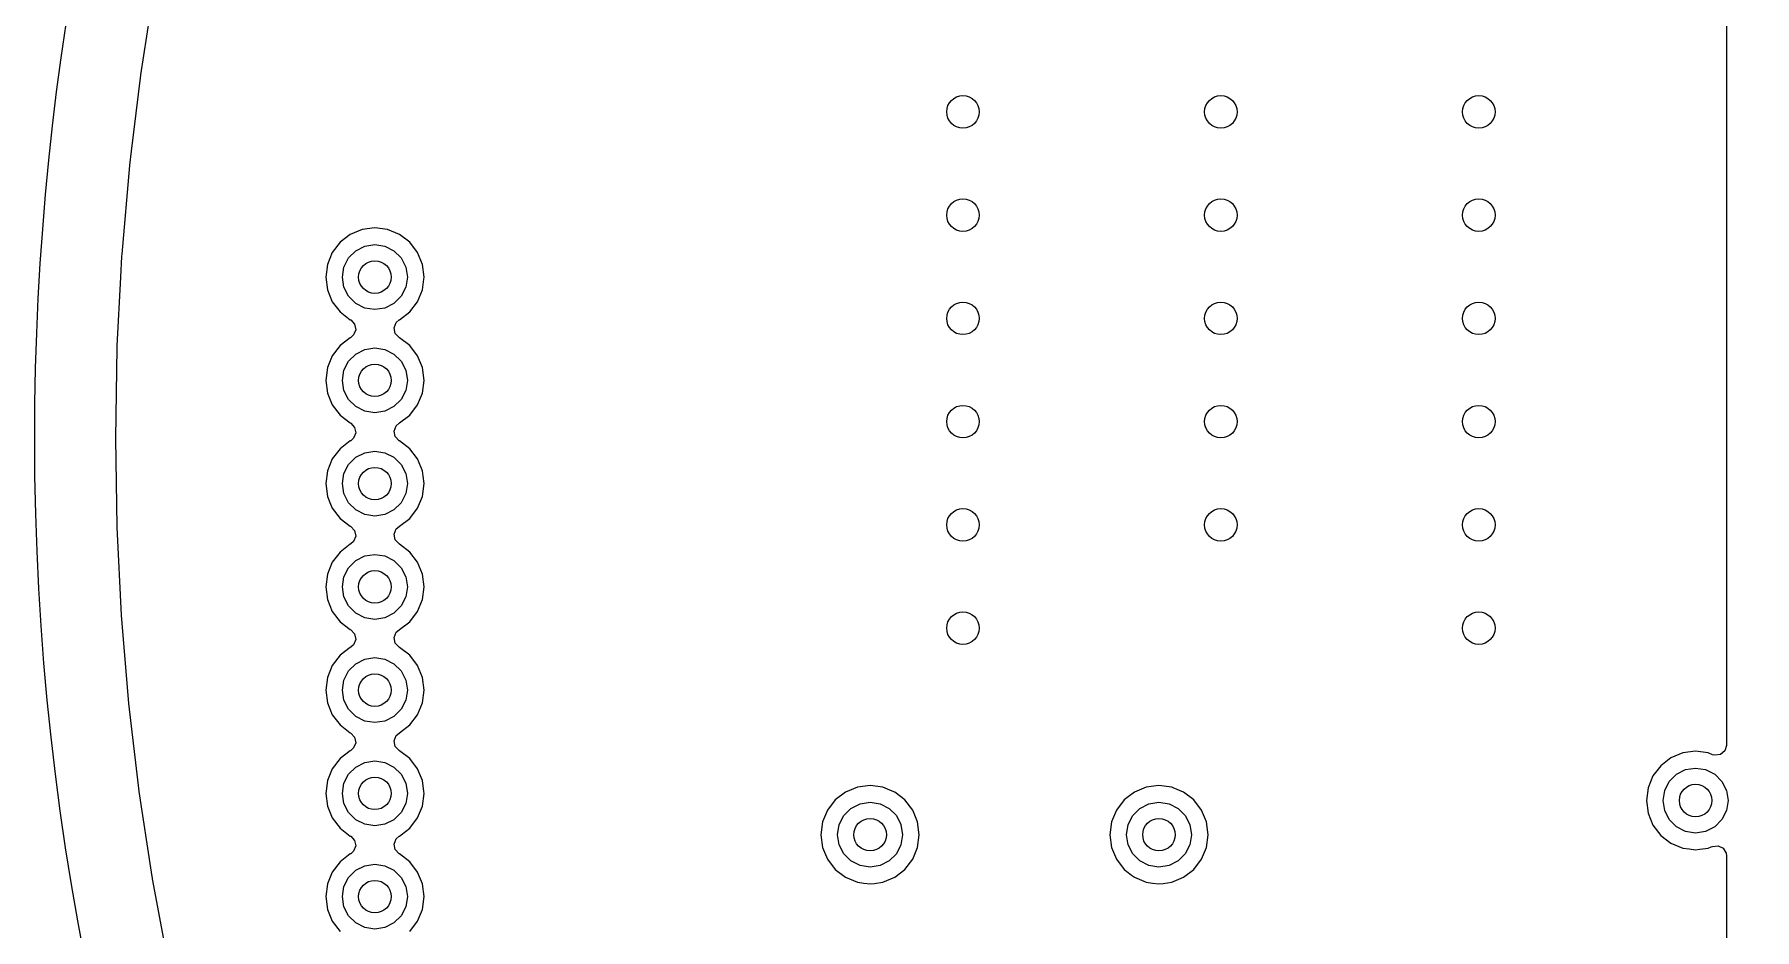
# Model space of a CAD drawing. Extents: x 116 to 183, y -128 to -37.6.
# Drawn here: x 115.95 to 137.13, y -77.11 to -66.1 of the extents above; entities that cross this region are included whole.
import ezdxf

# ---------------------------------------------------------------- set-up
doc = ezdxf.new("R2010")
doc.units = 0
doc.layers.add('BLACK', color=7, linetype='CONTINUOUS')

msp = doc.modelspace()

# ---------------------------------------------------------------- linework, layer by layer
at = {"layer": 'BLACK', "linetype": 'CONTINUOUS'}
for p, q in [((136.779, -62.484), (136.779, -74.847431)), ((117.260708, -66.598549), (117.433652, -65.494287)), ((117.146309, -67.540111), (117.260127, -66.602726)), ((117.260127, -66.602726), (117.260708, -66.598549)), ((117.125406, -67.712262), (117.146309, -67.540111)), ((117.030802, -68.804813), (117.124964, -67.716515)), ((117.124964, -67.716515), (117.125406, -67.712262)), ((119.83916, -68.563463), (119.713718, -68.659718)), ((119.985237, -68.502956), (119.83916, -68.563463)), ((119.985239, -68.502955), (119.985237, -68.502956)), ((120.141999, -68.482318), (119.985239, -68.502955)), ((120.142001, -68.482318), (120.141999, -68.482318)), ((120.29876, -68.502955), (120.142001, -68.482318)), ((120.298762, -68.502956), (120.29876, -68.502955)), ((120.444841, -68.563464), (120.298762, -68.502956)), ((120.570282, -68.659718), (120.444841, -68.563464)), ((117.028625, -68.829966), (117.030802, -68.804813)), ((119.617463, -68.78516), (119.556956, -68.931237)), ((119.713718, -68.659718), (119.617463, -68.78516)), ((119.818393, -68.852886), (119.906886, -68.764393)), ((119.906886, -68.764393), (120.018393, -68.707577)), ((120.018393, -68.707577), (120.142, -68.688)), ((120.142, -68.688), (120.265607, -68.707577)), ((120.265607, -68.707577), (120.377114, -68.764393)), ((120.377114, -68.764393), (120.465607, -68.852886)), ((120.666536, -68.785159), (120.570282, -68.659718)), ((120.727044, -68.931238), (120.666536, -68.785159)), ((117.015176, -69.087998), (117.028329, -68.834227)), ((117.028329, -68.834227), (117.028625, -68.829966)), ((119.556955, -68.931239), (119.536318, -69.087998)), ((119.556956, -68.931237), (119.556955, -68.931239)), ((119.742, -69.088), (119.761577, -68.964393)), ((119.761577, -68.964393), (119.818393, -68.852886)), ((120.465607, -68.852886), (120.522423, -68.964393)), ((120.522423, -68.964393), (120.542, -69.088)), ((120.727044, -68.931239), (120.727044, -68.931238)), ((120.747682, -69.087998), (120.727044, -68.931239)), ((116.971269, -69.935144), (117.015176, -69.087998)), ((119.536318, -69.087998), (119.536318, -69.088001)), ((119.536318, -69.088001), (119.556955, -69.24476)), ((119.556955, -69.24476), (119.556956, -69.244762)), ((119.556956, -69.244762), (119.617464, -69.390841)), ((119.761577, -69.211607), (119.742, -69.088)), ((119.818393, -69.323114), (119.761577, -69.211607)), ((120.522423, -69.211607), (120.465607, -69.323114)), ((120.542, -69.088), (120.522423, -69.211607)), ((120.666536, -69.390841), (120.727044, -69.244762)), ((120.727044, -69.244762), (120.744538, -69.111883)), ((120.744538, -69.111883), (120.747682, -69.088001)), ((120.747682, -69.088001), (120.747682, -69.087998)), ((119.617464, -69.390841), (119.713718, -69.516282)), ((119.906886, -69.411607), (119.818393, -69.323114)), ((120.018393, -69.468423), (119.906886, -69.411607)), ((120.377114, -69.411607), (120.265607, -69.468423)), ((120.465607, -69.323114), (120.377114, -69.411607)), ((120.570282, -69.516282), (120.666536, -69.390841)), ((119.713718, -69.516282), (119.839159, -69.612536)), ((119.839159, -69.612536), (119.839166, -69.612541)), ((119.839166, -69.612541), (119.844487, -69.615613)), ((119.844487, -69.615613), (119.892703, -69.666179)), ((119.892703, -69.666179), (119.905927, -69.734786)), ((120.142, -69.488), (120.018393, -69.468423)), ((120.265607, -69.468423), (120.142, -69.488)), ((120.378072, -69.711218), (120.404037, -69.646352)), ((120.404037, -69.646352), (120.439515, -69.61561)), ((120.439515, -69.61561), (120.444828, -69.612541)), ((120.444828, -69.612541), (120.444841, -69.612536)), ((120.444841, -69.612536), (120.570282, -69.516282)), ((119.839166, -69.833458), (119.713718, -69.929718)), ((119.844487, -69.830387), (119.839166, -69.833458)), ((119.879959, -69.799651), (119.844487, -69.830387)), ((119.905927, -69.734786), (119.879959, -69.799651)), ((120.391298, -69.779825), (120.378072, -69.711218)), ((120.439515, -69.83039), (120.391298, -69.779825)), ((120.444834, -69.833461), (120.439515, -69.83039)), ((120.444841, -69.833464), (120.444834, -69.833461)), ((120.570282, -69.929718), (120.444841, -69.833464)), ((116.951038, -71.072153), (116.97033, -69.954659)), ((116.97033, -69.954659), (116.970478, -69.950393)), ((116.970478, -69.950393), (116.971269, -69.935144)), ((119.617463, -70.05516), (119.556956, -70.201237)), ((119.713718, -69.929718), (119.617463, -70.05516)), ((119.818393, -70.122886), (119.906886, -70.034393)), ((119.906886, -70.034393), (120.018393, -69.977577)), ((120.018393, -69.977577), (120.142, -69.958)), ((120.142, -69.958), (120.265607, -69.977577)), ((120.265607, -69.977577), (120.377114, -70.034393)), ((120.377114, -70.034393), (120.465607, -70.122886)), ((120.666536, -70.055159), (120.570282, -69.929718)), ((120.727044, -70.201238), (120.666536, -70.055159)), ((119.556955, -70.201239), (119.536318, -70.357998)), ((119.556956, -70.201237), (119.556955, -70.201239)), ((119.742, -70.358), (119.761577, -70.234393)), ((119.761577, -70.234393), (119.818393, -70.122886)), ((120.465607, -70.122886), (120.522423, -70.234393)), ((120.522423, -70.234393), (120.542, -70.358)), ((120.747682, -70.358), (120.727044, -70.201238)), ((119.536318, -70.357998), (119.536318, -70.358001)), ((119.536318, -70.358001), (119.556955, -70.51476)), ((119.556955, -70.51476), (119.556956, -70.514762)), ((119.556956, -70.514762), (119.617464, -70.660841)), ((119.761577, -70.481607), (119.742, -70.358)), ((119.818393, -70.593114), (119.761577, -70.481607)), ((120.522423, -70.481607), (120.465607, -70.593114)), ((120.542, -70.358), (120.522423, -70.481607)), ((120.666536, -70.660841), (120.727044, -70.514762)), ((120.727044, -70.514762), (120.747682, -70.358)), ((119.617464, -70.660841), (119.713718, -70.786282)), ((119.906886, -70.681607), (119.818393, -70.593114)), ((120.018393, -70.738423), (119.906886, -70.681607)), ((120.377114, -70.681607), (120.265607, -70.738423)), ((120.465607, -70.593114), (120.377114, -70.681607)), ((120.570282, -70.786282), (120.666536, -70.660841)), ((119.713718, -70.786282), (119.839159, -70.882536)), ((119.839159, -70.882536), (119.839166, -70.882541)), ((119.839166, -70.882541), (119.844487, -70.885613)), ((119.844487, -70.885613), (119.892703, -70.936179)), ((119.892703, -70.936179), (119.905927, -71.004786)), ((120.142, -70.758), (120.018393, -70.738423)), ((120.265607, -70.738423), (120.142, -70.758)), ((120.378072, -70.981218), (120.404037, -70.916352)), ((120.404037, -70.916352), (120.439515, -70.88561)), ((120.439515, -70.88561), (120.444828, -70.882541)), ((120.444828, -70.882541), (120.444841, -70.882536)), ((120.444841, -70.882536), (120.570282, -70.786282)), ((116.951038, -71.076268), (116.951038, -71.072153)), ((116.969097, -72.15561), (116.951038, -71.076268)), ((119.839166, -71.103458), (119.713718, -71.199718)), ((119.844487, -71.100387), (119.839166, -71.103458)), ((119.879959, -71.069651), (119.844487, -71.100387)), ((119.905927, -71.004786), (119.879959, -71.069651)), ((120.391298, -71.049825), (120.378072, -70.981218)), ((120.439515, -71.10039), (120.391298, -71.049825)), ((120.444834, -71.103461), (120.439515, -71.10039)), ((120.444841, -71.103464), (120.444834, -71.103461)), ((120.570282, -71.199718), (120.444841, -71.103464)), ((119.617463, -71.32516), (119.556956, -71.471237)), ((119.713718, -71.199718), (119.617463, -71.32516)), ((119.818393, -71.392886), (119.906886, -71.304393)), ((119.906886, -71.304393), (120.018393, -71.247577)), ((120.018393, -71.247577), (120.142, -71.228)), ((120.142, -71.228), (120.265607, -71.247577)), ((120.265607, -71.247577), (120.377114, -71.304393)), ((120.377114, -71.304393), (120.465607, -71.392886)), ((120.666536, -71.325159), (120.570282, -71.199718)), ((120.727044, -71.471238), (120.666536, -71.325159)), ((119.556955, -71.471239), (119.536318, -71.627998)), ((119.556956, -71.471237), (119.556955, -71.471239)), ((119.742, -71.628), (119.761577, -71.504393)), ((119.761577, -71.504393), (119.818393, -71.392886)), ((120.465607, -71.392886), (120.522423, -71.504393)), ((120.522423, -71.504393), (120.542, -71.628)), ((120.727044, -71.471239), (120.727044, -71.471238)), ((120.735697, -71.536968), (120.727044, -71.471239)), ((120.747682, -71.628), (120.735697, -71.536968)), ((119.536318, -71.627998), (119.536318, -71.628001)), ((119.536318, -71.628001), (119.556955, -71.78476)), ((119.556955, -71.78476), (119.556956, -71.784762)), ((119.556956, -71.784762), (119.597232, -71.881998)), ((119.761577, -71.751607), (119.742, -71.628)), ((119.818393, -71.863114), (119.761577, -71.751607)), ((120.522423, -71.751607), (120.465607, -71.863114)), ((120.542, -71.628), (120.522423, -71.751607)), ((120.666536, -71.930841), (120.727044, -71.784762)), ((120.727044, -71.784762), (120.747682, -71.628)), ((119.597232, -71.881998), (119.617464, -71.930841)), ((119.617464, -71.930841), (119.713718, -72.056282)), ((119.906886, -71.951607), (119.818393, -71.863114)), ((120.018393, -72.008423), (119.906886, -71.951607)), ((120.377114, -71.951607), (120.265607, -72.008423)), ((120.465607, -71.863114), (120.377114, -71.951607)), ((120.570282, -72.056282), (120.666536, -71.930841)), ((116.969161, -72.159449), (116.969097, -72.15561)), ((116.969299, -72.163573), (116.969161, -72.159449)), ((117.023646, -73.245516), (116.969299, -72.163573)), ((119.713718, -72.056282), (119.839159, -72.152536)), ((119.839159, -72.152536), (119.839166, -72.152541)), ((119.839166, -72.152541), (119.844487, -72.155613)), ((119.844487, -72.155613), (119.892703, -72.206179)), ((119.892703, -72.206179), (119.905927, -72.274786)), ((120.142, -72.028), (120.018393, -72.008423)), ((120.265607, -72.008423), (120.142, -72.028)), ((120.378072, -72.251218), (120.404037, -72.186352)), ((120.404037, -72.186352), (120.439515, -72.15561)), ((120.439515, -72.15561), (120.444828, -72.152541)), ((120.444828, -72.152541), (120.444841, -72.152536)), ((120.444841, -72.152536), (120.570282, -72.056282)), ((119.839166, -72.373458), (119.713718, -72.469718)), ((119.844487, -72.370387), (119.839166, -72.373458)), ((119.879959, -72.339651), (119.844487, -72.370387)), ((119.905927, -72.274786), (119.879959, -72.339651)), ((120.391298, -72.319825), (120.378072, -72.251218)), ((120.439515, -72.37039), (120.391298, -72.319825)), ((120.444834, -72.373461), (120.439515, -72.37039)), ((120.444841, -72.373464), (120.444834, -72.373461)), ((120.570282, -72.469718), (120.444841, -72.373464)), ((119.617463, -72.59516), (119.556956, -72.741237)), ((119.713718, -72.469718), (119.617463, -72.59516)), ((119.818393, -72.662886), (119.906886, -72.574393)), ((119.906886, -72.574393), (120.018393, -72.517577)), ((120.018393, -72.517577), (120.142, -72.498)), ((120.142, -72.498), (120.265607, -72.517577)), ((120.265607, -72.517577), (120.377114, -72.574393)), ((120.377114, -72.574393), (120.465607, -72.662886)), ((120.666536, -72.595159), (120.570282, -72.469718)), ((120.727044, -72.741238), (120.666536, -72.595159)), ((119.556955, -72.741239), (119.536318, -72.897998)), ((119.556956, -72.741237), (119.556955, -72.741239)), ((119.742, -72.898), (119.761577, -72.774393)), ((119.761577, -72.774393), (119.818393, -72.662886)), ((120.465607, -72.662886), (120.522423, -72.774393)), ((120.522423, -72.774393), (120.542, -72.898)), ((120.747682, -72.898), (120.727044, -72.741238)), ((119.536318, -72.897998), (119.536318, -72.898001)), ((119.536318, -72.898001), (119.556955, -73.05476)), ((119.556955, -73.05476), (119.556956, -73.054762)), ((119.556956, -73.054762), (119.617464, -73.200841)), ((119.761577, -73.021607), (119.742, -72.898)), ((119.818393, -73.133114), (119.761577, -73.021607)), ((120.522423, -73.021607), (120.465607, -73.133114)), ((120.542, -72.898), (120.522423, -73.021607)), ((120.666536, -73.200841), (120.727044, -73.054762)), ((120.727044, -73.054762), (120.747682, -72.898)), ((117.023917, -73.249558), (117.023646, -73.245516)), ((117.114427, -74.329043), (117.023917, -73.249558)), ((119.617464, -73.200841), (119.713718, -73.326282)), ((119.906886, -73.221607), (119.818393, -73.133114)), ((120.018393, -73.278423), (119.906886, -73.221607)), ((120.377114, -73.221607), (120.265607, -73.278423)), ((120.465607, -73.133114), (120.377114, -73.221607)), ((120.570282, -73.326282), (120.666536, -73.200841)), ((119.713718, -73.326282), (119.839159, -73.422536)), ((119.839159, -73.422536), (119.839166, -73.422541)), ((119.839166, -73.422541), (119.844487, -73.425613)), ((119.844487, -73.425613), (119.892703, -73.476179)), ((119.892703, -73.476179), (119.905927, -73.544786)), ((120.142, -73.298), (120.018393, -73.278423)), ((120.265607, -73.278423), (120.142, -73.298)), ((120.378072, -73.521218), (120.404037, -73.456352)), ((120.404037, -73.456352), (120.439515, -73.42561)), ((120.439515, -73.42561), (120.444828, -73.422541)), ((120.444828, -73.422541), (120.444841, -73.422536)), ((120.444841, -73.422536), (120.570282, -73.326282)), ((119.839166, -73.643458), (119.713718, -73.739718)), ((119.844487, -73.640387), (119.839166, -73.643458)), ((119.879959, -73.609651), (119.844487, -73.640387)), ((119.905927, -73.544786), (119.879959, -73.609651)), ((120.391298, -73.589825), (120.378072, -73.521218)), ((120.439515, -73.64039), (120.391298, -73.589825)), ((120.444834, -73.643461), (120.439515, -73.64039)), ((120.444841, -73.643464), (120.444834, -73.643461)), ((120.570282, -73.739718), (120.444841, -73.643464)), ((119.617463, -73.86516), (119.556956, -74.011237)), ((119.713718, -73.739718), (119.617463, -73.86516)), ((119.818393, -73.932886), (119.906886, -73.844393)), ((119.906886, -73.844393), (120.018393, -73.787577)), ((120.018393, -73.787577), (120.142, -73.768)), ((120.142, -73.768), (120.265607, -73.787577)), ((120.265607, -73.787577), (120.377114, -73.844393)), ((120.377114, -73.844393), (120.465607, -73.932886)), ((120.666536, -73.865159), (120.570282, -73.739718)), ((120.727044, -74.011238), (120.666536, -73.865159)), ((119.556955, -74.011239), (119.536318, -74.167998)), ((119.556956, -74.011237), (119.556955, -74.011239)), ((119.742, -74.168), (119.761577, -74.044393)), ((119.761577, -74.044393), (119.818393, -73.932886)), ((120.465607, -73.932886), (120.522423, -74.044393)), ((120.522423, -74.044393), (120.542, -74.168)), ((120.747682, -74.168), (120.727044, -74.011238)), ((119.536318, -74.167998), (119.536318, -74.168001)), ((119.536318, -74.168001), (119.556955, -74.32476)), ((119.556955, -74.32476), (119.556956, -74.324762)), ((119.556956, -74.324762), (119.617464, -74.470841)), ((119.761577, -74.291607), (119.742, -74.168)), ((119.818393, -74.403114), (119.761577, -74.291607)), ((120.522423, -74.291607), (120.465607, -74.403114)), ((120.542, -74.168), (120.522423, -74.291607)), ((120.666536, -74.470841), (120.727044, -74.324762)), ((120.727044, -74.324762), (120.747682, -74.168)), ((117.114834, -74.333093), (117.114427, -74.329043)), ((117.241413, -75.40901), (117.114834, -74.333093)), ((119.617464, -74.470841), (119.713718, -74.596282)), ((119.906886, -74.491607), (119.818393, -74.403114)), ((120.018393, -74.548423), (119.906886, -74.491607)), ((120.377114, -74.491607), (120.265607, -74.548423)), ((120.465607, -74.403114), (120.377114, -74.491607)), ((120.570282, -74.596282), (120.666536, -74.470841)), ((119.713718, -74.596282), (119.839159, -74.692536)), ((119.839159, -74.692536), (119.839166, -74.692541)), ((119.839166, -74.692541), (119.844487, -74.695613)), ((119.844487, -74.695613), (119.892703, -74.746179)), ((119.892703, -74.746179), (119.905927, -74.814786)), ((120.142, -74.568), (120.018393, -74.548423)), ((120.265607, -74.548423), (120.142, -74.568)), ((120.378072, -74.791218), (120.404037, -74.726352)), ((120.404037, -74.726352), (120.439515, -74.69561)), ((120.439515, -74.69561), (120.444828, -74.692541)), ((120.444828, -74.692541), (120.444841, -74.692536)), ((120.444841, -74.692536), (120.570282, -74.596282)), ((119.839166, -74.913458), (119.713718, -75.009718)), ((119.844487, -74.910387), (119.839166, -74.913458)), ((119.879959, -74.879651), (119.844487, -74.910387)), ((119.905927, -74.814786), (119.879959, -74.879651)), ((120.391298, -74.859825), (120.378072, -74.791218)), ((120.439515, -74.91039), (120.391298, -74.859825)), ((120.444834, -74.913461), (120.439515, -74.91039)), ((120.444841, -74.913464), (120.444834, -74.913461)), ((120.570282, -75.009718), (120.444841, -74.913464)), ((136.243237, -74.940956), (136.09716, -75.001463)), ((136.243239, -74.940955), (136.243237, -74.940956)), ((136.399999, -74.920318), (136.243239, -74.940955)), ((136.400001, -74.920318), (136.399999, -74.920318)), ((136.55676, -74.940955), (136.400001, -74.920318)), ((136.556765, -74.940957), (136.55676, -74.940955)), ((136.607548, -74.961992), (136.556765, -74.940957)), ((136.637353, -74.970169), (136.607548, -74.961992)), ((136.706511, -74.960225), (136.637353, -74.970169)), ((136.759315, -74.91447), (136.706511, -74.960225)), ((136.779, -74.847431), (136.759315, -74.91447)), ((119.617463, -75.13516), (119.556956, -75.281237)), ((119.713718, -75.009718), (119.617463, -75.13516)), ((119.818393, -75.202886), (119.906886, -75.114393)), ((119.906886, -75.114393), (120.018393, -75.057577)), ((120.018393, -75.057577), (120.142, -75.038)), ((120.142, -75.038), (120.265607, -75.057577)), ((120.265607, -75.057577), (120.377114, -75.114393)), ((120.377114, -75.114393), (120.465607, -75.202886)), ((120.666536, -75.135159), (120.570282, -75.009718)), ((120.727044, -75.281238), (120.666536, -75.135159)), ((135.971718, -75.097718), (135.875463, -75.22316)), ((136.09716, -75.001463), (135.971718, -75.097718)), ((136.164886, -75.202393), (136.276393, -75.145577)), ((136.276393, -75.145577), (136.4, -75.126)), ((136.4, -75.126), (136.523607, -75.145577)), ((136.523607, -75.145577), (136.635114, -75.202393)), ((119.556955, -75.281239), (119.536318, -75.437998)), ((119.556956, -75.281237), (119.556955, -75.281239)), ((119.742, -75.438), (119.761577, -75.314393)), ((119.761577, -75.314393), (119.818393, -75.202886)), ((120.465607, -75.202886), (120.522423, -75.314393)), ((120.522423, -75.314393), (120.542, -75.438)), ((120.727044, -75.281239), (120.727044, -75.281238)), ((120.744401, -75.413081), (120.727044, -75.281239)), ((126.081237, -75.360956), (125.93516, -75.421463)), ((126.081239, -75.360955), (126.081237, -75.360956)), ((126.237999, -75.340318), (126.081239, -75.360955)), ((126.238001, -75.340318), (126.237999, -75.340318)), ((126.39476, -75.360955), (126.238001, -75.340318)), ((126.394762, -75.360956), (126.39476, -75.360955)), ((126.510675, -75.408969), (126.394762, -75.360956)), ((129.637237, -75.360956), (129.491157, -75.421464)), ((129.637239, -75.360955), (129.637237, -75.360956)), ((129.793999, -75.340318), (129.637239, -75.360955)), ((129.794001, -75.340318), (129.793999, -75.340318)), ((129.95076, -75.360955), (129.794001, -75.340318)), ((129.950762, -75.360956), (129.95076, -75.360955)), ((129.970756, -75.369238), (129.950762, -75.360956)), ((130.096841, -75.421464), (129.970756, -75.369238)), ((135.814955, -75.369239), (135.794318, -75.525998)), ((135.814956, -75.369237), (135.814955, -75.369239)), ((135.875463, -75.22316), (135.814956, -75.369237)), ((136.019577, -75.402393), (136.076393, -75.290886)), ((136.076393, -75.290886), (136.164886, -75.202393)), ((136.635114, -75.202393), (136.723607, -75.290886)), ((136.723607, -75.290886), (136.780423, -75.402393)), ((117.241956, -75.41304), (117.241413, -75.40901)), ((117.392477, -76.405159), (117.241956, -75.41304)), ((119.536318, -75.437998), (119.536318, -75.438001)), ((119.536318, -75.438001), (119.556955, -75.59476)), ((119.556955, -75.59476), (119.556956, -75.594762)), ((119.556956, -75.594762), (119.617464, -75.740841)), ((119.761577, -75.561607), (119.742, -75.438)), ((119.818393, -75.673114), (119.761577, -75.561607)), ((120.522423, -75.561607), (120.465607, -75.673114)), ((120.542, -75.438), (120.522423, -75.561607)), ((120.666536, -75.740841), (120.727044, -75.594762)), ((120.727044, -75.594762), (120.747682, -75.438)), ((120.747682, -75.438), (120.744401, -75.413081)), ((125.809718, -75.517718), (125.713463, -75.64316)), ((125.93516, -75.421463), (125.809718, -75.517718)), ((126.002886, -75.622393), (126.114393, -75.565577)), ((126.114393, -75.565577), (126.238, -75.546)), ((126.238, -75.546), (126.361607, -75.565577)), ((126.361607, -75.565577), (126.473114, -75.622393)), ((126.540841, -75.421464), (126.510675, -75.408969)), ((126.666282, -75.517718), (126.540841, -75.421464)), ((126.762536, -75.643159), (126.666282, -75.517718)), ((129.365718, -75.517718), (129.269463, -75.64316)), ((129.413, -75.481437), (129.365718, -75.517718)), ((129.491157, -75.421464), (129.413, -75.481436)), ((129.413, -75.481436), (129.413, -75.481437)), ((129.558886, -75.622393), (129.670393, -75.565577)), ((129.670393, -75.565577), (129.794, -75.546)), ((129.794, -75.546), (129.917607, -75.565577)), ((129.917607, -75.565577), (130.029114, -75.622393)), ((130.222282, -75.517718), (130.096841, -75.421464)), ((130.318536, -75.643159), (130.222282, -75.517718)), ((135.794318, -75.525998), (135.794318, -75.526001)), ((135.794318, -75.526001), (135.814955, -75.68276)), ((136, -75.526), (136.019577, -75.402393)), ((136.019577, -75.649607), (136, -75.526)), ((136.780423, -75.402393), (136.8, -75.526)), ((136.8, -75.526), (136.780423, -75.649607)), ((119.617464, -75.740841), (119.713718, -75.866282)), ((119.906886, -75.761607), (119.818393, -75.673114)), ((120.018393, -75.818423), (119.906886, -75.761607)), ((120.377114, -75.761607), (120.265607, -75.818423)), ((120.465607, -75.673114), (120.377114, -75.761607)), ((120.570282, -75.866282), (120.666536, -75.740841)), ((125.652955, -75.789239), (125.632318, -75.945998)), ((125.652956, -75.789237), (125.652955, -75.789239)), ((125.713463, -75.64316), (125.652956, -75.789237)), ((125.857577, -75.822393), (125.914393, -75.710886)), ((125.914393, -75.710886), (126.002886, -75.622393)), ((126.473114, -75.622393), (126.561607, -75.710886)), ((126.561607, -75.710886), (126.618423, -75.822393)), ((126.823044, -75.789238), (126.762536, -75.643159)), ((126.843682, -75.946), (126.823044, -75.789238)), ((129.208955, -75.789239), (129.188318, -75.945998)), ((129.208956, -75.789237), (129.208955, -75.789239)), ((129.269463, -75.64316), (129.208956, -75.789237)), ((129.413577, -75.822393), (129.470393, -75.710886)), ((129.470393, -75.710886), (129.558886, -75.622393)), ((130.029114, -75.622393), (130.117607, -75.710886)), ((130.117607, -75.710886), (130.174423, -75.822393)), ((130.379044, -75.789238), (130.318536, -75.643159)), ((130.399682, -75.946), (130.379044, -75.789238)), ((135.814955, -75.68276), (135.814956, -75.682762)), ((135.814956, -75.682762), (135.875464, -75.828841)), ((136.076393, -75.761114), (136.019577, -75.649607)), ((136.164886, -75.849607), (136.076393, -75.761114)), ((136.723607, -75.761114), (136.635114, -75.849607)), ((136.780423, -75.649607), (136.723607, -75.761114)), ((119.713718, -75.866282), (119.839159, -75.962536)), ((119.839159, -75.962536), (119.839166, -75.962541)), ((119.839166, -75.962541), (119.844487, -75.965613)), ((119.844487, -75.965613), (119.892703, -76.016179)), ((119.892703, -76.016179), (119.905927, -76.084786)), ((120.142, -75.838), (120.018393, -75.818423)), ((120.265607, -75.818423), (120.142, -75.838)), ((120.378072, -76.061218), (120.404037, -75.996352)), ((120.404037, -75.996352), (120.439515, -75.96561)), ((120.439515, -75.96561), (120.444828, -75.962541)), ((120.444828, -75.962541), (120.444841, -75.962536)), ((120.444841, -75.962536), (120.466394, -75.945998)), ((120.466394, -75.945998), (120.570282, -75.866282)), ((125.632318, -75.945998), (125.632318, -75.946001)), ((125.632318, -75.946001), (125.652955, -76.10276)), ((125.838, -75.946), (125.857577, -75.822393)), ((125.857577, -76.069607), (125.838, -75.946)), ((126.618423, -75.822393), (126.638, -75.946)), ((126.638, -75.946), (126.618423, -76.069607)), ((126.823044, -76.102762), (126.843682, -75.946)), ((129.188318, -75.945998), (129.188318, -75.946001)), ((129.188318, -75.946001), (129.208955, -76.10276)), ((129.394, -75.946), (129.413577, -75.822393)), ((129.413577, -76.069607), (129.394, -75.946)), ((130.174423, -75.822393), (130.194, -75.946)), ((130.194, -75.946), (130.174423, -76.069607)), ((130.379044, -76.102762), (130.399682, -75.946)), ((135.875464, -75.828841), (135.971718, -75.954282)), ((135.971718, -75.954282), (136.097159, -76.050536)), ((136.276393, -75.906423), (136.164886, -75.849607)), ((136.4, -75.926), (136.276393, -75.906423)), ((136.523607, -75.906423), (136.4, -75.926)), ((136.635114, -75.849607), (136.523607, -75.906423)), ((119.839166, -76.183458), (119.713718, -76.279718)), ((119.844487, -76.180387), (119.839166, -76.183458)), ((119.879959, -76.149651), (119.844487, -76.180387)), ((119.905927, -76.084786), (119.879959, -76.149651)), ((120.391298, -76.129825), (120.378072, -76.061218)), ((120.439515, -76.18039), (120.391298, -76.129825)), ((120.444834, -76.183461), (120.439515, -76.18039)), ((120.444841, -76.183464), (120.444834, -76.183461)), ((120.570282, -76.279718), (120.444841, -76.183464)), ((125.652955, -76.10276), (125.652956, -76.102762)), ((125.652956, -76.102762), (125.713464, -76.248841)), ((125.914393, -76.181114), (125.857577, -76.069607)), ((126.002886, -76.269607), (125.914393, -76.181114)), ((126.561607, -76.181114), (126.473114, -76.269607)), ((126.618423, -76.069607), (126.561607, -76.181114)), ((126.762536, -76.248841), (126.823044, -76.102762)), ((129.208955, -76.10276), (129.208956, -76.102762)), ((129.208956, -76.102762), (129.269464, -76.248841)), ((129.470393, -76.181114), (129.413577, -76.069607)), ((129.558886, -76.269607), (129.470393, -76.181114)), ((130.117607, -76.181114), (130.029114, -76.269607)), ((130.174423, -76.069607), (130.117607, -76.181114)), ((130.318536, -76.248841), (130.379044, -76.102762)), ((136.097159, -76.050536), (136.243238, -76.111044)), ((136.243238, -76.111044), (136.321619, -76.121363)), ((136.321619, -76.121363), (136.399999, -76.131682)), ((136.399999, -76.131682), (136.4, -76.131682)), ((136.4, -76.131682), (136.400001, -76.131682)), ((136.400001, -76.131682), (136.452254, -76.124802)), ((136.452254, -76.124802), (136.556762, -76.111044)), ((136.556762, -76.111044), (136.593708, -76.09574)), ((136.593708, -76.09574), (136.607548, -76.090008)), ((136.607548, -76.090008), (136.677017, -76.082539)), ((136.677017, -76.082539), (136.739496, -76.113814)), ((136.739496, -76.113814), (136.775148, -76.173903)), ((136.775148, -76.173903), (136.779, -76.204569)), ((136.779, -76.204569), (136.779, -84.464907)), ((117.404445, -76.484043), (117.392477, -76.405159)), ((119.617463, -76.40516), (119.556956, -76.551237)), ((119.713718, -76.279718), (119.617463, -76.40516)), ((119.818393, -76.472886), (119.906886, -76.384393)), ((119.906886, -76.384393), (120.018393, -76.327577)), ((120.018393, -76.327577), (120.142, -76.308)), ((120.142, -76.308), (120.265607, -76.327577)), ((120.265607, -76.327577), (120.377114, -76.384393)), ((120.377114, -76.384393), (120.465607, -76.472886)), ((120.666536, -76.405159), (120.570282, -76.279718)), ((120.727044, -76.551238), (120.666536, -76.405159)), ((125.713464, -76.248841), (125.809718, -76.374282)), ((125.809718, -76.374282), (125.935159, -76.470536)), ((126.114393, -76.326423), (126.002886, -76.269607)), ((126.238, -76.346), (126.114393, -76.326423)), ((126.361607, -76.326423), (126.238, -76.346)), ((126.473114, -76.269607), (126.361607, -76.326423)), ((126.540841, -76.470536), (126.666282, -76.374282)), ((126.666282, -76.374282), (126.762536, -76.248841)), ((129.269464, -76.248841), (129.365718, -76.374282)), ((129.365718, -76.374282), (129.413, -76.410562)), ((129.413, -76.410562), (129.456028, -76.443579)), ((129.456028, -76.443579), (129.491157, -76.470535)), ((129.670393, -76.326423), (129.558886, -76.269607)), ((129.794, -76.346), (129.670393, -76.326423)), ((129.917607, -76.326423), (129.794, -76.346)), ((130.029114, -76.269607), (129.917607, -76.326423)), ((130.096841, -76.470536), (130.222282, -76.374282)), ((130.222282, -76.374282), (130.318536, -76.248841)), ((117.405133, -76.488118), (117.404445, -76.484043)), ((117.555455, -77.295718), (117.405133, -76.488118)), ((119.556955, -76.551239), (119.536318, -76.707998)), ((119.556956, -76.551237), (119.556955, -76.551239)), ((119.742, -76.708), (119.761577, -76.584393)), ((119.761577, -76.584393), (119.818393, -76.472886)), ((120.465607, -76.472886), (120.522423, -76.584393)), ((120.522423, -76.584393), (120.542, -76.708)), ((120.747682, -76.708), (120.727044, -76.551238)), ((125.935159, -76.470536), (126.081238, -76.531044)), ((126.081238, -76.531044), (126.159619, -76.541363)), ((126.159619, -76.541363), (126.237999, -76.551682)), ((126.237999, -76.551682), (126.238, -76.551682)), ((126.238, -76.551682), (126.238001, -76.551682)), ((126.238001, -76.551682), (126.290254, -76.544802)), ((126.290254, -76.544802), (126.394762, -76.531044)), ((126.394762, -76.531044), (126.540841, -76.470536)), ((129.491157, -76.470535), (129.491158, -76.470535)), ((129.491158, -76.470535), (129.491159, -76.470536)), ((129.491159, -76.470536), (129.637238, -76.531044)), ((129.637238, -76.531044), (129.715619, -76.541363)), ((129.715619, -76.541363), (129.793999, -76.551682)), ((129.793999, -76.551682), (129.794, -76.551682)), ((129.794, -76.551682), (129.794001, -76.551682)), ((129.794001, -76.551682), (129.846254, -76.544802)), ((129.846254, -76.544802), (129.950762, -76.531044)), ((129.950762, -76.531044), (130.096841, -76.470536)), ((119.536318, -76.707998), (119.536318, -76.708001)), ((119.536318, -76.708001), (119.556955, -76.86476)), ((119.556955, -76.86476), (119.556956, -76.864762)), ((119.556956, -76.864762), (119.617464, -77.010841)), ((119.761577, -76.831607), (119.742, -76.708)), ((119.818393, -76.943114), (119.761577, -76.831607)), ((120.522423, -76.831607), (120.465607, -76.943114)), ((120.542, -76.708), (120.522423, -76.831607)), ((120.666536, -77.010841), (120.727044, -76.864762)), ((120.727044, -76.864762), (120.747682, -76.708)), ((119.617464, -77.010841), (119.713718, -77.136282)), ((119.906886, -77.031607), (119.818393, -76.943114)), ((120.018393, -77.088423), (119.906886, -77.031607)), ((120.377114, -77.031607), (120.265607, -77.088423)), ((120.465607, -76.943114), (120.377114, -77.031607)), ((120.570282, -77.136282), (120.666536, -77.010841)), ((120.142, -77.108), (120.018393, -77.088423)), ((120.265607, -77.088423), (120.142, -77.108))]:
    msp.add_line(p, q, dxfattribs=at)
at = {"layer": 'BLACK'}
for centre in [(127.381, -67.056), (130.556, -67.056), (133.731, -67.056), (127.381, -68.326), (130.556, -68.326), (133.731, -68.326), (120.142, -69.088), (127.381, -69.596), (130.556, -69.596), (133.731, -69.596), (120.142, -70.358), (127.381, -70.866), (130.556, -70.866), (133.731, -70.866), (120.142, -71.628), (127.381, -72.136), (130.556, -72.136), (133.731, -72.136), (120.142, -72.898), (127.381, -73.406), (133.731, -73.406), (120.142, -74.168), (120.142, -75.438), (136.4, -75.526), (126.238, -75.946), (129.794, -75.946), (120.142, -76.708)]:
    msp.add_circle(centre, 0.2, dxfattribs=at)
for centre, radius, start, end in [((149.450502, -71.074296), 33.5, 0, 180), ((149.4505, -71.0743), 33.499996, -180.0000068, -130.1553645)]:
    msp.add_arc(centre, radius, start, end, dxfattribs=at)

doc.saveas('drawing.dxf')
